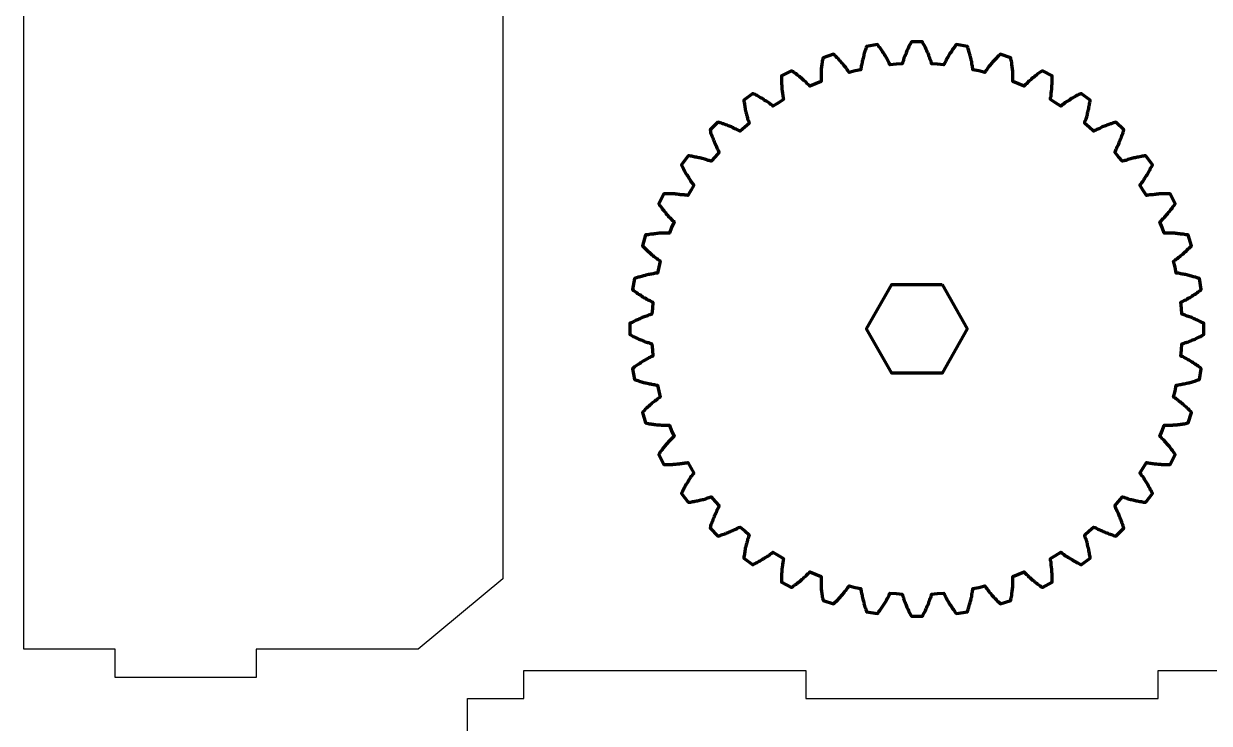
# Model space of a CAD drawing. Header units: millimetres. Extents: x -1288 to -435, y 250 to 901.
# Drawn here: x -951 to -782.7, y 519.5 to 618.8 of the extents above; entities that cross this region are included whole.
import ezdxf

# ---------------------------------------------------------------- set-up
doc = ezdxf.new("R2010")
doc.units = ezdxf.units.MM
doc.header["$MEASUREMENT"] = 0
for name, color, linetype, true_color in [('2D', 1, 'Continuous', 0xff0000), ('Layer 4', 18, 'Continuous', 0x000000), ('Predefinito', 18, 'Continuous', 0x000000)]:
    doc.layers.add(name, color=color, linetype=linetype, true_color=true_color)

msp = doc.modelspace()

# ---------------------------------------------------------------- linework, layer by layer
at = {"layer": '2D', "lineweight": 70}
msp.add_lwpolyline([(-820.65, 581.75), (-817.07, 575.45), (-820.65, 569.15), (-827.8, 569.15), (-831.37, 575.45), (-827.8, 581.75), (-820.65, 581.75)], dxfattribs=at)
at = {"layer": 'Layer 4', "color": 18, "lineweight": 70, "true_color": 0x010101}
for points in [[(-821.28, 612.99), (-822.13, 613.04), (-822.17, 613.21), (-822.21, 613.38), (-822.26, 613.5), (-822.34, 613.67), (-822.38, 613.84), (-822.42, 613.97), (-822.51, 614.14), (-822.55, 614.31), (-822.59, 614.43), (-822.68, 614.6), (-822.76, 614.77), (-822.8, 614.9), (-822.89, 615.07), (-822.97, 615.24), (-823.02, 615.36), (-823.1, 615.53), (-823.19, 615.7), (-823.27, 615.83), (-823.36, 616), (-823.44, 616.17), (-825.01, 616.17), (-825.09, 616), (-825.18, 615.83), (-825.26, 615.7), (-825.35, 615.53), (-825.43, 615.36), (-825.47, 615.24), (-825.56, 615.07), (-825.64, 614.9), (-825.68, 614.77), (-825.77, 614.6), (-825.81, 614.43), (-825.9, 614.31), (-825.94, 614.14), (-826.02, 613.97), (-826.06, 613.84), (-826.11, 613.67), (-826.15, 613.5), (-826.23, 613.38), (-826.28, 613.21), (-826.32, 613.04), (-827.17, 612.99)], [(-833.01, 612.06), (-833.85, 611.85), (-833.94, 611.98), (-834.02, 612.1), (-834.11, 612.23), (-834.24, 612.4), (-834.32, 612.53), (-834.45, 612.66), (-834.53, 612.78), (-834.66, 612.91), (-834.74, 613.04), (-834.87, 613.16), (-834.96, 613.29), (-835.08, 613.42), (-835.21, 613.54), (-835.29, 613.67), (-835.42, 613.8), (-835.55, 613.93), (-835.67, 614.05), (-835.8, 614.18), (-835.93, 614.31), (-836.06, 614.43), (-837.54, 613.93), (-837.58, 613.76), (-837.62, 613.59), (-837.66, 613.42), (-837.66, 613.25), (-837.71, 613.08), (-837.71, 612.87), (-837.75, 612.74), (-837.75, 612.53), (-837.79, 612.4), (-837.79, 611.85), (-837.83, 611.68), (-837.83, 610.54), (-838.64, 610.24)], [(-827.17, 612.99), (-828.05, 612.91), (-828.1, 613.04), (-828.18, 613.21), (-828.27, 613.33), (-828.31, 613.46), (-828.39, 613.63), (-828.48, 613.8), (-828.56, 613.93), (-828.65, 614.05), (-828.73, 614.22), (-828.82, 614.35), (-828.9, 614.52), (-829.03, 614.65), (-829.11, 614.77), (-829.2, 614.94), (-829.28, 615.07), (-829.41, 615.24), (-829.49, 615.36), (-829.62, 615.49), (-829.71, 615.66), (-829.83, 615.79), (-831.4, 615.53), (-831.44, 615.36), (-831.48, 615.2), (-831.53, 615.03), (-831.61, 614.9), (-831.65, 614.69), (-831.7, 614.56), (-831.74, 614.39), (-831.78, 614.22), (-831.82, 614.05), (-831.86, 613.88), (-831.91, 613.71), (-831.95, 613.54), (-831.99, 613.38), (-831.99, 613.25), (-832.03, 613.08), (-832.08, 612.87), (-832.12, 612.74), (-832.12, 612.57), (-832.16, 612.4), (-832.16, 612.23), (-833.01, 612.06)], [(-815.44, 612.06), (-816.29, 612.23), (-816.29, 612.4), (-816.33, 612.57), (-816.33, 612.74), (-816.37, 612.87), (-816.41, 613.08), (-816.45, 613.25), (-816.45, 613.38), (-816.5, 613.54), (-816.54, 613.71), (-816.58, 613.88), (-816.62, 614.05), (-816.67, 614.22), (-816.71, 614.39), (-816.75, 614.56), (-816.79, 614.69), (-816.84, 614.9), (-816.92, 615.03), (-816.96, 615.2), (-817.01, 615.36), (-817.05, 615.53), (-818.61, 615.79), (-818.74, 615.66), (-818.83, 615.49), (-818.95, 615.36), (-819.04, 615.24), (-819.16, 615.07), (-819.25, 614.94), (-819.33, 614.77), (-819.42, 614.65), (-819.55, 614.52), (-819.63, 614.35), (-819.71, 614.22), (-819.8, 614.05), (-819.88, 613.93), (-819.97, 613.8), (-820.05, 613.63), (-820.14, 613.46), (-820.18, 613.33), (-820.27, 613.21), (-820.35, 613.04), (-820.39, 612.91), (-821.28, 612.99)], [(-809.81, 610.24), (-810.61, 610.54), (-810.61, 612.06), (-810.66, 612.19), (-810.66, 612.4), (-810.7, 612.53), (-810.7, 612.74), (-810.74, 612.87), (-810.74, 613.25), (-810.78, 613.42), (-810.83, 613.59), (-810.87, 613.76), (-810.87, 613.93), (-812.39, 614.43), (-812.52, 614.31), (-812.65, 614.18), (-812.77, 614.05), (-812.9, 613.93), (-812.98, 613.8), (-813.11, 613.67), (-813.24, 613.54), (-813.36, 613.42), (-813.49, 613.29), (-813.58, 613.16), (-813.7, 613.04), (-813.79, 612.91), (-813.92, 612.78), (-814, 612.66), (-814.13, 612.53), (-814.21, 612.4), (-814.3, 612.23), (-814.42, 612.1), (-814.51, 611.98), (-814.59, 611.85), (-815.44, 612.06)], [(-838.64, 610.24), (-839.44, 609.9), (-839.53, 610.03), (-839.65, 610.12), (-839.78, 610.24), (-839.91, 610.37), (-839.99, 610.5), (-840.12, 610.58), (-840.25, 610.71), (-840.37, 610.79), (-840.5, 610.92), (-840.63, 611.05), (-840.75, 611.13), (-840.88, 611.26), (-841.01, 611.34), (-841.18, 611.47), (-841.31, 611.6), (-841.43, 611.68), (-841.6, 611.77), (-841.73, 611.89), (-841.85, 611.98), (-842.02, 612.06), (-843.42, 611.34), (-843.42, 610.16), (-843.38, 609.99), (-843.38, 609.44), (-843.34, 609.31), (-843.34, 609.14), (-843.29, 608.97), (-843.29, 608.8), (-843.25, 608.63), (-843.25, 608.46), (-843.21, 608.3), (-843.21, 608.13), (-843.17, 608), (-843.89, 607.53)], [(-804.56, 607.53), (-805.28, 608), (-805.24, 608.13), (-805.24, 608.3), (-805.19, 608.46), (-805.15, 608.63), (-805.15, 608.97), (-805.11, 609.14), (-805.11, 609.31), (-805.07, 609.44), (-805.07, 609.99), (-805.03, 610.16), (-805.03, 611.34), (-806.42, 612.06), (-806.59, 611.98), (-806.72, 611.89), (-806.85, 611.77), (-807.01, 611.68), (-807.14, 611.6), (-807.27, 611.47), (-807.44, 611.34), (-807.52, 611.26), (-807.65, 611.13), (-807.82, 611.05), (-807.95, 610.92), (-808.07, 610.79), (-808.2, 610.71), (-808.33, 610.58), (-808.45, 610.5), (-808.54, 610.37), (-808.67, 610.24), (-808.79, 610.12), (-808.92, 610.03), (-809, 609.9), (-809.81, 610.24)], [(-843.89, 607.53), (-844.65, 607.07), (-844.78, 607.19), (-844.9, 607.28), (-845.03, 607.36), (-845.16, 607.49), (-845.28, 607.58), (-845.41, 607.66), (-845.58, 607.74), (-845.71, 607.83), (-845.88, 607.91), (-846, 608.04), (-846.13, 608.13), (-846.3, 608.21), (-846.47, 608.3), (-846.6, 608.38), (-846.77, 608.46), (-846.89, 608.55), (-847.06, 608.63), (-847.19, 608.72), (-847.36, 608.76), (-847.53, 608.85), (-848.8, 607.91), (-848.8, 607.74), (-848.76, 607.58), (-848.71, 607.41), (-848.71, 607.24), (-848.67, 607.07), (-848.63, 606.9), (-848.59, 606.73), (-848.59, 606.56), (-848.54, 606.39), (-848.5, 606.22), (-848.46, 606.05), (-848.42, 605.88), (-848.37, 605.71), (-848.33, 605.54), (-848.29, 605.42), (-848.25, 605.25), (-848.16, 605.08), (-848.12, 604.95), (-848.08, 604.78), (-848.04, 604.61), (-848.67, 604.06)], [(-799.78, 604.06), (-800.41, 604.61), (-800.37, 604.78), (-800.33, 604.95), (-800.28, 605.08), (-800.2, 605.25), (-800.16, 605.42), (-800.11, 605.54), (-800.07, 605.71), (-800.03, 605.88), (-799.99, 606.05), (-799.95, 606.22), (-799.9, 606.39), (-799.86, 606.56), (-799.82, 606.73), (-799.82, 606.9), (-799.78, 607.07), (-799.73, 607.24), (-799.73, 607.41), (-799.69, 607.58), (-799.65, 607.74), (-799.65, 607.91), (-800.92, 608.85), (-801.09, 608.76), (-801.26, 608.72), (-801.38, 608.63), (-801.55, 608.55), (-801.68, 608.46), (-801.85, 608.38), (-801.98, 608.3), (-802.15, 608.21), (-802.32, 608.13), (-802.44, 608.04), (-802.57, 607.91), (-802.74, 607.83), (-802.87, 607.74), (-803.04, 607.66), (-803.16, 607.58), (-803.29, 607.49), (-803.42, 607.36), (-803.54, 607.28), (-803.67, 607.19), (-803.8, 607.07), (-804.56, 607.53)], [(-848.67, 604.06), (-849.31, 603.51), (-849.48, 603.6), (-849.6, 603.64), (-849.77, 603.72), (-849.9, 603.81), (-850.07, 603.85), (-850.24, 603.93), (-850.36, 604.02), (-850.53, 604.1), (-850.66, 604.15), (-850.83, 604.23), (-851, 604.27), (-851.17, 604.36), (-851.34, 604.4), (-851.46, 604.44), (-851.63, 604.53), (-851.8, 604.57), (-851.97, 604.65), (-852.14, 604.7), (-852.31, 604.74), (-852.48, 604.78), (-853.58, 603.68), (-853.54, 603.51), (-853.5, 603.34), (-853.45, 603.17), (-853.37, 603), (-853.33, 602.83), (-853.24, 602.66), (-853.2, 602.54), (-853.12, 602.37), (-853.07, 602.2), (-852.99, 602.03), (-852.95, 601.86), (-852.86, 601.73), (-852.82, 601.56), (-852.73, 601.44), (-852.65, 601.27), (-852.61, 601.14), (-852.52, 600.97), (-852.44, 600.8), (-852.4, 600.68), (-852.31, 600.55), (-852.86, 599.87)], [(-795.59, 599.87), (-796.14, 600.55), (-796.05, 600.68), (-796.01, 600.8), (-795.92, 600.97), (-795.84, 601.14), (-795.8, 601.27), (-795.71, 601.44), (-795.63, 601.56), (-795.54, 601.73), (-795.5, 601.86), (-795.46, 602.03), (-795.37, 602.2), (-795.33, 602.37), (-795.25, 602.54), (-795.2, 602.66), (-795.12, 602.83), (-795.08, 603), (-794.99, 603.17), (-794.95, 603.34), (-794.91, 603.51), (-794.87, 603.68), (-795.97, 604.78), (-796.14, 604.74), (-796.3, 604.7), (-796.47, 604.65), (-796.64, 604.57), (-796.81, 604.53), (-796.98, 604.44), (-797.11, 604.4), (-797.28, 604.36), (-797.45, 604.27), (-797.62, 604.23), (-797.79, 604.15), (-797.91, 604.1), (-798.08, 604.02), (-798.21, 603.93), (-798.38, 603.85), (-798.55, 603.81), (-798.68, 603.72), (-798.84, 603.64), (-798.97, 603.6), (-799.14, 603.51), (-799.78, 604.06)], [(-852.86, 599.87), (-853.41, 599.24), (-853.58, 599.28), (-853.71, 599.36), (-853.88, 599.36), (-854.05, 599.45), (-854.17, 599.49), (-854.34, 599.53), (-854.51, 599.57), (-854.68, 599.62), (-854.85, 599.66), (-855.02, 599.7), (-855.19, 599.74), (-855.36, 599.79), (-855.49, 599.83), (-855.7, 599.83), (-855.83, 599.87), (-856.04, 599.91), (-856.16, 599.96), (-856.38, 599.96), (-856.54, 600), (-856.71, 600), (-857.65, 598.73), (-857.56, 598.56), (-857.48, 598.43), (-857.39, 598.26), (-857.35, 598.09), (-857.26, 597.97), (-857.14, 597.8), (-857.1, 597.67), (-857.01, 597.5), (-856.88, 597.33), (-856.8, 597.2), (-856.71, 597.08), (-856.63, 596.91), (-856.54, 596.78), (-856.46, 596.65), (-856.38, 596.53), (-856.29, 596.36), (-856.16, 596.23), (-856.08, 596.1), (-855.99, 595.98), (-855.87, 595.85), (-856.33, 595.09)], [(-792.11, 595.09), (-792.58, 595.85), (-792.45, 595.98), (-792.37, 596.1), (-792.28, 596.23), (-792.16, 596.36), (-792.07, 596.53), (-791.99, 596.65), (-791.9, 596.78), (-791.82, 596.91), (-791.73, 597.08), (-791.65, 597.2), (-791.52, 597.33), (-791.44, 597.5), (-791.35, 597.67), (-791.31, 597.8), (-791.18, 597.97), (-791.1, 598.09), (-791.05, 598.26), (-790.93, 598.43), (-790.89, 598.56), (-790.8, 598.73), (-791.73, 600), (-791.9, 600), (-792.07, 599.96), (-792.24, 599.96), (-792.41, 599.91), (-792.58, 599.87), (-792.75, 599.83), (-792.96, 599.83), (-793.09, 599.79), (-793.26, 599.74), (-793.43, 599.7), (-793.6, 599.66), (-793.76, 599.62), (-793.93, 599.57), (-794.1, 599.53), (-794.27, 599.49), (-794.4, 599.45), (-794.57, 599.36), (-794.74, 599.36), (-794.87, 599.28), (-795.03, 599.24), (-795.59, 599.87)], [(-856.33, 595.09), (-856.76, 594.37), (-856.93, 594.41), (-857.1, 594.41), (-857.26, 594.45), (-857.43, 594.49), (-857.77, 594.49), (-857.94, 594.54), (-858.07, 594.54), (-858.24, 594.58), (-858.45, 594.58), (-858.58, 594.62), (-860.14, 594.62), (-860.86, 593.22), (-860.78, 593.05), (-860.69, 592.93), (-860.57, 592.8), (-860.44, 592.63), (-860.36, 592.5), (-860.27, 592.38), (-860.14, 592.25), (-860.06, 592.12), (-859.93, 592), (-859.85, 591.83), (-859.72, 591.7), (-859.59, 591.57), (-859.51, 591.45), (-859.38, 591.32), (-859.25, 591.19), (-859.13, 591.11), (-859.04, 590.98), (-858.92, 590.85), (-858.79, 590.73), (-858.66, 590.64), (-859.04, 589.84)], [(-789.4, 589.84), (-789.74, 590.64), (-789.62, 590.73), (-789.53, 590.85), (-789.4, 590.98), (-789.28, 591.11), (-789.15, 591.19), (-789.07, 591.32), (-788.94, 591.45), (-788.85, 591.57), (-788.73, 591.7), (-788.6, 591.83), (-788.52, 592), (-788.39, 592.12), (-788.3, 592.25), (-788.18, 592.38), (-788.09, 592.5), (-787.96, 592.63), (-787.88, 592.8), (-787.75, 592.93), (-787.67, 593.05), (-787.58, 593.22), (-788.3, 594.62), (-789.87, 594.62), (-790, 594.58), (-790.21, 594.58), (-790.34, 594.54), (-790.51, 594.54), (-790.67, 594.49), (-791.01, 594.49), (-791.18, 594.45), (-791.35, 594.41), (-791.52, 594.41), (-791.65, 594.37), (-792.11, 595.09)], [(-859.04, 589.84), (-859.34, 589.03), (-860.82, 589.03), (-860.99, 588.99), (-861.16, 588.99), (-861.33, 588.95), (-861.5, 588.95), (-861.67, 588.91), (-862.01, 588.91), (-862.22, 588.86), (-862.39, 588.82), (-862.56, 588.82), (-862.73, 588.78), (-863.19, 587.26), (-863.06, 587.13), (-862.94, 587), (-862.85, 586.92), (-862.73, 586.79), (-862.6, 586.66), (-862.47, 586.54), (-862.34, 586.41), (-862.22, 586.32), (-862.09, 586.2), (-861.96, 586.07), (-861.84, 585.94), (-861.71, 585.86), (-861.58, 585.73), (-861.41, 585.65), (-861.29, 585.52), (-861.16, 585.44), (-861.03, 585.35), (-860.9, 585.27), (-860.78, 585.14), (-860.65, 585.05), (-860.86, 584.21)], [(-787.58, 584.21), (-787.8, 585.05), (-787.67, 585.14), (-787.54, 585.27), (-787.41, 585.35), (-787.25, 585.44), (-787.16, 585.52), (-787.03, 585.65), (-786.86, 585.73), (-786.74, 585.86), (-786.61, 585.94), (-786.48, 586.07), (-786.36, 586.2), (-786.23, 586.32), (-786.1, 586.41), (-785.98, 586.54), (-785.85, 586.66), (-785.72, 586.79), (-785.59, 586.92), (-785.47, 587), (-785.34, 587.13), (-785.26, 587.26), (-785.72, 588.78), (-785.89, 588.82), (-786.06, 588.82), (-786.23, 588.86), (-786.44, 588.91), (-786.78, 588.91), (-786.91, 588.95), (-787.12, 588.95), (-787.25, 588.99), (-787.46, 588.99), (-787.63, 589.03), (-789.11, 589.03), (-789.4, 589.84)], [(-860.86, 584.21), (-861.03, 583.36), (-861.37, 583.36), (-861.5, 583.32), (-861.67, 583.28), (-861.88, 583.23), (-862.01, 583.23), (-862.18, 583.19), (-862.34, 583.15), (-862.51, 583.11), (-862.68, 583.06), (-862.81, 583.02), (-863.02, 582.98), (-863.19, 582.94), (-863.32, 582.9), (-863.49, 582.85), (-863.66, 582.81), (-863.83, 582.77), (-864, 582.68), (-864.16, 582.64), (-864.33, 582.6), (-864.59, 581.03), (-864.46, 580.91), (-864.29, 580.82), (-864.16, 580.69), (-864, 580.61), (-863.87, 580.48), (-863.74, 580.4), (-863.57, 580.31), (-863.45, 580.23), (-863.32, 580.14), (-863.15, 580.02), (-863.02, 579.93), (-862.85, 579.85), (-862.73, 579.81), (-862.6, 579.68), (-862.43, 579.59), (-862.26, 579.55), (-862.13, 579.47), (-862.01, 579.38), (-861.84, 579.3), (-861.71, 579.25), (-861.75, 578.37)], [(-786.65, 578.37), (-786.74, 579.25), (-786.61, 579.3), (-786.44, 579.38), (-786.31, 579.47), (-786.19, 579.55), (-786.02, 579.59), (-785.85, 579.68), (-785.72, 579.81), (-785.59, 579.85), (-785.43, 579.93), (-785.3, 580.02), (-785.13, 580.14), (-785, 580.23), (-784.87, 580.31), (-784.7, 580.4), (-784.58, 580.48), (-784.41, 580.61), (-784.28, 580.69), (-784.16, 580.82), (-783.99, 580.91), (-783.86, 581.03), (-784.11, 582.6), (-784.28, 582.64), (-784.45, 582.68), (-784.62, 582.77), (-784.75, 582.81), (-784.96, 582.85), (-785.13, 582.9), (-785.26, 582.94), (-785.43, 582.98), (-785.59, 583.02), (-785.76, 583.06), (-785.93, 583.11), (-786.1, 583.15), (-786.27, 583.19), (-786.44, 583.23), (-786.57, 583.23), (-786.78, 583.28), (-786.91, 583.32), (-787.08, 583.36), (-787.41, 583.36), (-787.58, 584.21)], [(-861.75, 578.37), (-861.84, 577.52), (-862.01, 577.48), (-862.13, 577.43), (-862.3, 577.39), (-862.47, 577.31), (-862.6, 577.26), (-862.77, 577.22), (-862.94, 577.18), (-863.06, 577.1), (-863.23, 577.05), (-863.4, 576.97), (-863.53, 576.88), (-863.7, 576.84), (-863.87, 576.76), (-864, 576.71), (-864.16, 576.63), (-864.33, 576.55), (-864.5, 576.46), (-864.63, 576.38), (-864.8, 576.29), (-864.97, 576.25), (-864.97, 574.64), (-864.8, 574.56), (-864.63, 574.47), (-864.5, 574.39), (-864.33, 574.34), (-864.16, 574.22), (-864, 574.17), (-863.87, 574.09), (-863.7, 574), (-863.53, 573.96), (-863.4, 573.88), (-863.23, 573.84), (-863.06, 573.75), (-862.94, 573.71), (-862.77, 573.62), (-862.6, 573.58), (-862.47, 573.54), (-862.3, 573.5), (-862.13, 573.41), (-862.01, 573.37), (-861.84, 573.33), (-861.75, 572.48)], [(-786.65, 572.48), (-786.61, 573.33), (-786.44, 573.37), (-786.31, 573.41), (-786.14, 573.5), (-785.98, 573.54), (-785.85, 573.58), (-785.68, 573.62), (-785.51, 573.71), (-785.34, 573.75), (-785.21, 573.84), (-785.04, 573.88), (-784.87, 573.96), (-784.75, 574), (-784.58, 574.09), (-784.41, 574.17), (-784.28, 574.22), (-784.11, 574.34), (-783.94, 574.39), (-783.82, 574.47), (-783.65, 574.56), (-783.48, 574.64), (-783.48, 576.25), (-783.65, 576.29), (-783.82, 576.38), (-783.94, 576.46), (-784.11, 576.55), (-784.28, 576.63), (-784.41, 576.71), (-784.58, 576.76), (-784.75, 576.84), (-784.87, 576.88), (-785.04, 576.97), (-785.21, 577.05), (-785.34, 577.1), (-785.51, 577.18), (-785.68, 577.22), (-785.85, 577.26), (-785.98, 577.31), (-786.14, 577.39), (-786.31, 577.43), (-786.44, 577.48), (-786.61, 577.52), (-786.65, 578.37)], [(-861.75, 572.48), (-861.71, 571.59), (-861.84, 571.55), (-862.01, 571.47), (-862.13, 571.38), (-862.26, 571.34), (-862.43, 571.25), (-862.6, 571.17), (-862.73, 571.08), (-862.85, 571), (-863.02, 570.91), (-863.15, 570.83), (-863.32, 570.75), (-863.45, 570.66), (-863.57, 570.53), (-863.74, 570.45), (-863.87, 570.36), (-864, 570.24), (-864.16, 570.15), (-864.29, 570.07), (-864.46, 569.94), (-864.59, 569.81), (-864.33, 568.29), (-864.16, 568.21), (-864, 568.16), (-863.83, 568.12), (-863.66, 568.04), (-863.49, 567.99), (-863.32, 567.95), (-863.19, 567.91), (-863.02, 567.87), (-862.81, 567.82), (-862.68, 567.78), (-862.51, 567.74), (-862.34, 567.7), (-862.18, 567.65), (-862.01, 567.65), (-861.88, 567.61), (-861.67, 567.57), (-861.5, 567.57), (-861.37, 567.53), (-861.2, 567.49), (-861.03, 567.49), (-860.86, 566.64)], [(-787.58, 566.64), (-787.41, 567.49), (-787.25, 567.49), (-787.08, 567.53), (-786.91, 567.57), (-786.78, 567.57), (-786.57, 567.61), (-786.44, 567.65), (-786.27, 567.65), (-786.1, 567.7), (-785.93, 567.74), (-785.76, 567.78), (-785.59, 567.82), (-785.43, 567.87), (-785.26, 567.91), (-785.13, 567.95), (-784.96, 567.99), (-784.75, 568.04), (-784.62, 568.12), (-784.45, 568.16), (-784.28, 568.21), (-784.11, 568.29), (-783.86, 569.81), (-783.99, 569.94), (-784.16, 570.07), (-784.28, 570.15), (-784.41, 570.24), (-784.58, 570.36), (-784.7, 570.45), (-784.87, 570.53), (-785, 570.66), (-785.13, 570.75), (-785.3, 570.83), (-785.43, 570.91), (-785.59, 571), (-785.72, 571.08), (-785.85, 571.17), (-786.02, 571.25), (-786.19, 571.34), (-786.31, 571.38), (-786.44, 571.47), (-786.61, 571.55), (-786.74, 571.59), (-786.65, 572.48)], [(-860.86, 566.64), (-860.65, 565.79), (-860.78, 565.71), (-860.9, 565.62), (-861.03, 565.54), (-861.16, 565.41), (-861.29, 565.33), (-861.41, 565.2), (-861.58, 565.12), (-861.71, 564.99), (-861.84, 564.9), (-861.96, 564.78), (-862.09, 564.69), (-862.22, 564.56), (-862.34, 564.44), (-862.47, 564.35), (-862.6, 564.23), (-862.73, 564.1), (-862.85, 563.97), (-862.94, 563.85), (-863.06, 563.72), (-863.19, 563.59), (-862.73, 562.11), (-862.56, 562.07), (-862.39, 562.03), (-862.22, 561.98), (-862.01, 561.98), (-861.88, 561.94), (-861.67, 561.94), (-861.5, 561.9), (-861.33, 561.9), (-861.16, 561.86), (-860.65, 561.86), (-860.48, 561.81), (-859.34, 561.81), (-859.04, 561.01)], [(-789.4, 561.01), (-789.11, 561.81), (-787.96, 561.81), (-787.8, 561.86), (-787.25, 561.86), (-787.12, 561.9), (-786.91, 561.9), (-786.78, 561.94), (-786.57, 561.94), (-786.44, 561.98), (-786.23, 561.98), (-786.06, 562.03), (-785.89, 562.07), (-785.72, 562.11), (-785.26, 563.59), (-785.34, 563.72), (-785.47, 563.85), (-785.59, 563.97), (-785.72, 564.1), (-785.85, 564.23), (-785.98, 564.35), (-786.1, 564.44), (-786.23, 564.56), (-786.36, 564.69), (-786.48, 564.78), (-786.61, 564.9), (-786.74, 564.99), (-786.86, 565.12), (-787.03, 565.2), (-787.16, 565.33), (-787.25, 565.41), (-787.41, 565.54), (-787.54, 565.62), (-787.67, 565.71), (-787.8, 565.79), (-787.58, 566.64)], [(-859.04, 561.01), (-858.66, 560.2), (-858.79, 560.12), (-858.92, 559.99), (-859.04, 559.87), (-859.13, 559.74), (-859.25, 559.65), (-859.38, 559.53), (-859.51, 559.4), (-859.59, 559.27), (-859.72, 559.15), (-859.85, 559.02), (-859.93, 558.89), (-860.06, 558.77), (-860.14, 558.64), (-860.27, 558.47), (-860.36, 558.34), (-860.44, 558.21), (-860.57, 558.09), (-860.69, 557.92), (-860.78, 557.79), (-860.86, 557.62), (-860.14, 556.23), (-858.92, 556.23), (-858.79, 556.27), (-858.45, 556.27), (-858.24, 556.31), (-857.94, 556.31), (-857.77, 556.35), (-857.6, 556.35), (-857.43, 556.39), (-857.26, 556.39), (-857.1, 556.44), (-856.93, 556.44), (-856.76, 556.48), (-856.33, 555.76)], [(-792.11, 555.76), (-791.65, 556.48), (-791.52, 556.44), (-791.35, 556.44), (-791.18, 556.39), (-791.01, 556.39), (-790.84, 556.35), (-790.67, 556.35), (-790.51, 556.31), (-790.21, 556.31), (-790, 556.27), (-789.66, 556.27), (-789.53, 556.23), (-788.3, 556.23), (-787.58, 557.62), (-787.67, 557.79), (-787.75, 557.92), (-787.88, 558.09), (-787.96, 558.21), (-788.09, 558.34), (-788.18, 558.47), (-788.3, 558.64), (-788.39, 558.77), (-788.52, 558.89), (-788.6, 559.02), (-788.73, 559.15), (-788.85, 559.27), (-788.94, 559.4), (-789.07, 559.53), (-789.15, 559.65), (-789.28, 559.74), (-789.4, 559.87), (-789.53, 559.99), (-789.62, 560.12), (-789.74, 560.2), (-789.4, 561.01)], [(-856.33, 555.76), (-855.87, 555), (-855.99, 554.87), (-856.08, 554.74), (-856.16, 554.62), (-856.29, 554.49), (-856.38, 554.36), (-856.46, 554.24), (-856.54, 554.07), (-856.63, 553.94), (-856.71, 553.81), (-856.8, 553.64), (-856.88, 553.52), (-857.01, 553.35), (-857.1, 553.22), (-857.14, 553.05), (-857.26, 552.88), (-857.35, 552.75), (-857.39, 552.58), (-857.48, 552.46), (-857.56, 552.29), (-857.65, 552.12), (-856.71, 550.85), (-856.54, 550.85), (-856.38, 550.89), (-856.16, 550.93), (-856.04, 550.98), (-855.83, 550.98), (-855.7, 551.02), (-855.49, 551.06), (-855.36, 551.06), (-855.19, 551.1), (-855.02, 551.15), (-854.85, 551.19), (-854.68, 551.23), (-854.51, 551.27), (-854.34, 551.31), (-854.17, 551.36), (-854.05, 551.44), (-853.88, 551.48), (-853.71, 551.53), (-853.58, 551.57), (-853.41, 551.61), (-852.86, 550.98)], [(-795.59, 550.98), (-795.03, 551.61), (-794.87, 551.57), (-794.74, 551.53), (-794.57, 551.48), (-794.4, 551.44), (-794.27, 551.36), (-794.1, 551.31), (-793.93, 551.27), (-793.76, 551.23), (-793.6, 551.19), (-793.43, 551.15), (-793.26, 551.1), (-793.09, 551.06), (-792.96, 551.06), (-792.75, 551.02), (-792.58, 550.98), (-792.41, 550.98), (-792.24, 550.93), (-792.07, 550.89), (-791.9, 550.85), (-791.73, 550.85), (-790.8, 552.12), (-790.89, 552.29), (-790.93, 552.46), (-791.05, 552.58), (-791.1, 552.75), (-791.18, 552.88), (-791.31, 553.05), (-791.35, 553.22), (-791.44, 553.35), (-791.52, 553.52), (-791.65, 553.64), (-791.73, 553.81), (-791.82, 553.94), (-791.9, 554.07), (-791.99, 554.24), (-792.07, 554.36), (-792.16, 554.49), (-792.28, 554.62), (-792.37, 554.74), (-792.45, 554.87), (-792.58, 555), (-792.11, 555.76)], [(-852.86, 550.98), (-852.31, 550.34), (-852.4, 550.17), (-852.44, 550.04), (-852.52, 549.88), (-852.61, 549.75), (-852.65, 549.58), (-852.73, 549.41), (-852.82, 549.28), (-852.86, 549.11), (-852.95, 548.99), (-852.99, 548.82), (-853.07, 548.65), (-853.12, 548.48), (-853.2, 548.35), (-853.24, 548.18), (-853.33, 548.01), (-853.37, 547.84), (-853.45, 547.67), (-853.5, 547.5), (-853.54, 547.34), (-853.58, 547.17), (-852.48, 546.07), (-852.31, 546.11), (-852.14, 546.15), (-851.97, 546.23), (-851.8, 546.28), (-851.63, 546.32), (-851.46, 546.4), (-851.34, 546.45), (-851.17, 546.53), (-851, 546.57), (-850.83, 546.66), (-850.66, 546.7), (-850.53, 546.78), (-850.36, 546.83), (-850.24, 546.91), (-850.07, 547), (-849.9, 547.04), (-849.77, 547.12), (-849.6, 547.21), (-849.48, 547.29), (-849.31, 547.34), (-848.67, 546.78)], [(-799.78, 546.78), (-799.14, 547.34), (-798.97, 547.29), (-798.84, 547.21), (-798.68, 547.12), (-798.55, 547.04), (-798.38, 547), (-798.21, 546.91), (-798.08, 546.83), (-797.91, 546.78), (-797.79, 546.7), (-797.62, 546.66), (-797.45, 546.57), (-797.28, 546.53), (-797.11, 546.45), (-796.98, 546.4), (-796.81, 546.32), (-796.64, 546.28), (-796.47, 546.23), (-796.3, 546.15), (-796.14, 546.11), (-795.97, 546.07), (-794.87, 547.17), (-794.91, 547.34), (-794.95, 547.5), (-794.99, 547.67), (-795.08, 547.84), (-795.12, 548.01), (-795.2, 548.18), (-795.25, 548.35), (-795.33, 548.48), (-795.37, 548.65), (-795.46, 548.82), (-795.5, 548.99), (-795.54, 549.11), (-795.63, 549.28), (-795.71, 549.41), (-795.8, 549.58), (-795.84, 549.75), (-795.92, 549.88), (-796.01, 550.04), (-796.05, 550.17), (-796.14, 550.34), (-795.59, 550.98)], [(-848.67, 546.78), (-848.04, 546.23), (-848.08, 546.11), (-848.12, 545.94), (-848.16, 545.77), (-848.25, 545.64), (-848.29, 545.47), (-848.33, 545.3), (-848.37, 545.13), (-848.42, 544.96), (-848.46, 544.8), (-848.5, 544.63), (-848.54, 544.46), (-848.59, 544.33), (-848.59, 544.16), (-848.63, 543.95), (-848.67, 543.82), (-848.71, 543.61), (-848.71, 543.48), (-848.76, 543.27), (-848.8, 543.1), (-848.8, 542.93), (-847.53, 542), (-847.36, 542.09), (-847.19, 542.17), (-847.06, 542.26), (-846.89, 542.3), (-846.77, 542.42), (-846.6, 542.51), (-846.47, 542.55), (-846.3, 542.68), (-846.13, 542.76), (-846, 542.85), (-845.88, 542.93), (-845.71, 543.02), (-845.58, 543.1), (-845.41, 543.19), (-845.28, 543.27), (-845.16, 543.36), (-845.03, 543.48), (-844.9, 543.57), (-844.78, 543.65), (-844.65, 543.78), (-843.89, 543.31)], [(-804.56, 543.31), (-803.8, 543.78), (-803.67, 543.65), (-803.54, 543.57), (-803.42, 543.48), (-803.29, 543.36), (-803.16, 543.27), (-803.04, 543.19), (-802.87, 543.1), (-802.74, 543.02), (-802.57, 542.93), (-802.44, 542.85), (-802.32, 542.76), (-802.15, 542.68), (-801.98, 542.55), (-801.85, 542.51), (-801.68, 542.42), (-801.55, 542.3), (-801.38, 542.26), (-801.26, 542.17), (-801.09, 542.09), (-800.92, 542), (-799.65, 542.93), (-799.65, 543.1), (-799.69, 543.27), (-799.73, 543.48), (-799.73, 543.61), (-799.78, 543.82), (-799.82, 543.95), (-799.82, 544.16), (-799.86, 544.33), (-799.9, 544.46), (-799.95, 544.63), (-799.99, 544.8), (-800.03, 544.96), (-800.07, 545.13), (-800.11, 545.3), (-800.16, 545.47), (-800.2, 545.64), (-800.28, 545.77), (-800.33, 545.94), (-800.37, 546.11), (-800.41, 546.23), (-799.78, 546.78)], [(-843.89, 543.31), (-843.17, 542.89), (-843.21, 542.72), (-843.21, 542.55), (-843.25, 542.38), (-843.25, 542.21), (-843.29, 542.09), (-843.29, 541.87), (-843.34, 541.7), (-843.34, 541.58), (-843.38, 541.41), (-843.38, 540.86), (-843.42, 540.73), (-843.42, 539.5), (-842.02, 538.78), (-841.85, 538.87), (-841.73, 539), (-841.6, 539.08), (-841.43, 539.21), (-841.31, 539.29), (-841.18, 539.38), (-841.01, 539.5), (-840.88, 539.59), (-840.75, 539.72), (-840.63, 539.8), (-840.5, 539.93), (-840.37, 540.05), (-840.25, 540.18), (-840.12, 540.27), (-839.99, 540.39), (-839.91, 540.52), (-839.78, 540.6), (-839.65, 540.73), (-839.53, 540.86), (-839.44, 540.99), (-838.64, 540.65)], [(-809.81, 540.65), (-809, 540.99), (-808.92, 540.86), (-808.79, 540.73), (-808.67, 540.6), (-808.54, 540.52), (-808.45, 540.39), (-808.33, 540.27), (-808.2, 540.18), (-808.07, 540.05), (-807.95, 539.93), (-807.82, 539.8), (-807.65, 539.72), (-807.52, 539.59), (-807.44, 539.5), (-807.27, 539.38), (-807.14, 539.29), (-807.01, 539.21), (-806.85, 539.08), (-806.72, 539), (-806.59, 538.87), (-806.42, 538.78), (-805.03, 539.5), (-805.03, 540.73), (-805.07, 540.86), (-805.07, 541.41), (-805.11, 541.58), (-805.11, 541.7), (-805.15, 541.87), (-805.15, 542.21), (-805.19, 542.38), (-805.24, 542.55), (-805.24, 542.72), (-805.28, 542.89), (-804.56, 543.31)], [(-838.64, 540.65), (-837.83, 540.31), (-837.83, 539.16), (-837.79, 539), (-837.79, 538.49), (-837.75, 538.32), (-837.75, 538.15), (-837.71, 537.98), (-837.71, 537.81), (-837.66, 537.64), (-837.66, 537.43), (-837.62, 537.26), (-837.58, 537.09), (-837.54, 536.92), (-836.06, 536.46), (-835.93, 536.58), (-835.8, 536.71), (-835.67, 536.79), (-835.55, 536.92), (-835.42, 537.05), (-835.29, 537.18), (-835.21, 537.3), (-835.08, 537.43), (-834.96, 537.56), (-834.87, 537.68), (-834.74, 537.81), (-834.66, 537.94), (-834.53, 538.06), (-834.45, 538.23), (-834.32, 538.36), (-834.24, 538.49), (-834.11, 538.61), (-834.02, 538.74), (-833.94, 538.87), (-833.85, 539), (-833.01, 538.78)], [(-815.44, 538.78), (-814.59, 539), (-814.51, 538.87), (-814.42, 538.74), (-814.3, 538.61), (-814.21, 538.49), (-814.13, 538.36), (-814, 538.23), (-813.92, 538.06), (-813.79, 537.94), (-813.7, 537.81), (-813.58, 537.68), (-813.49, 537.56), (-813.36, 537.43), (-813.24, 537.3), (-813.11, 537.18), (-812.98, 537.05), (-812.9, 536.92), (-812.77, 536.79), (-812.65, 536.71), (-812.52, 536.58), (-812.39, 536.46), (-810.87, 536.92), (-810.87, 537.09), (-810.83, 537.26), (-810.78, 537.43), (-810.74, 537.64), (-810.74, 537.98), (-810.7, 538.15), (-810.7, 538.32), (-810.66, 538.49), (-810.66, 538.66), (-810.61, 538.83), (-810.61, 540.31), (-809.81, 540.65)], [(-833.01, 538.78), (-832.16, 538.61), (-832.16, 538.45), (-832.12, 538.28), (-832.12, 538.15), (-832.08, 537.98), (-832.03, 537.81), (-831.99, 537.64), (-831.99, 537.47), (-831.95, 537.3), (-831.91, 537.13), (-831.86, 536.96), (-831.82, 536.84), (-831.78, 536.63), (-831.74, 536.5), (-831.7, 536.33), (-831.65, 536.16), (-831.61, 535.99), (-831.53, 535.82), (-831.48, 535.65), (-831.44, 535.48), (-831.4, 535.31), (-829.83, 535.06), (-829.71, 535.19), (-829.62, 535.35), (-829.49, 535.48), (-829.41, 535.65), (-829.28, 535.78), (-829.2, 535.91), (-829.11, 536.07), (-829.03, 536.2), (-828.9, 536.37), (-828.82, 536.5), (-828.73, 536.63), (-828.65, 536.79), (-828.56, 536.92), (-828.48, 537.09), (-828.39, 537.22), (-828.31, 537.39), (-828.27, 537.51), (-828.18, 537.68), (-828.1, 537.81), (-828.05, 537.94), (-827.17, 537.89)], [(-821.28, 537.89), (-820.39, 537.94), (-820.35, 537.81), (-820.27, 537.68), (-820.18, 537.51), (-820.14, 537.39), (-820.05, 537.22), (-819.97, 537.09), (-819.88, 536.92), (-819.8, 536.79), (-819.71, 536.63), (-819.63, 536.5), (-819.55, 536.37), (-819.42, 536.2), (-819.33, 536.07), (-819.25, 535.91), (-819.16, 535.78), (-819.04, 535.65), (-818.95, 535.48), (-818.83, 535.35), (-818.74, 535.19), (-818.61, 535.06), (-817.05, 535.31), (-817.01, 535.48), (-816.96, 535.65), (-816.92, 535.82), (-816.84, 535.99), (-816.79, 536.16), (-816.75, 536.33), (-816.71, 536.5), (-816.67, 536.63), (-816.62, 536.84), (-816.58, 536.96), (-816.54, 537.13), (-816.5, 537.3), (-816.45, 537.47), (-816.45, 537.64), (-816.41, 537.81), (-816.37, 537.98), (-816.33, 538.15), (-816.33, 538.28), (-816.29, 538.45), (-816.29, 538.61), (-815.44, 538.78)], [(-827.17, 537.89), (-826.32, 537.81), (-826.28, 537.68), (-826.23, 537.51), (-826.15, 537.34), (-826.11, 537.22), (-826.06, 537.05), (-826.02, 536.88), (-825.94, 536.71), (-825.9, 536.58), (-825.81, 536.41), (-825.77, 536.24), (-825.68, 536.12), (-825.64, 535.95), (-825.56, 535.78), (-825.47, 535.65), (-825.43, 535.48), (-825.35, 535.31), (-825.26, 535.19), (-825.18, 535.02), (-825.09, 534.85), (-825.01, 534.72), (-823.44, 534.72), (-823.36, 534.85), (-823.27, 535.02), (-823.19, 535.19), (-823.1, 535.31), (-823.02, 535.48), (-822.97, 535.65), (-822.89, 535.78), (-822.8, 535.95), (-822.76, 536.12), (-822.68, 536.24), (-822.59, 536.41), (-822.55, 536.58), (-822.51, 536.71), (-822.42, 536.88), (-822.38, 537.05), (-822.34, 537.22), (-822.26, 537.34), (-822.21, 537.51), (-822.17, 537.68), (-822.13, 537.81), (-821.28, 537.89)]]:
    msp.add_lwpolyline(points, dxfattribs=at)
at = {"layer": 'Predefinito'}
for p, q in [((-888, 517), (-888, 523)), ((-888, 523), (-880, 523)), ((-840, 523), (-790, 523))]:
    msp.add_line(p, q, dxfattribs=at)
for points in [[(-951, 650), (-938, 650), (-938, 654), (-918, 654), (-918, 650), (-895, 650), (-883, 640), (-883, 540), (-895, 530), (-918, 530), (-918, 526), (-938, 526), (-938, 530), (-951, 530), (-951, 650)], [(-880, 523), (-880, 527), (-840, 527), (-840, 523)], [(-790, 523), (-790, 527), (-750, 527), (-750, 523)]]:
    msp.add_lwpolyline(points, dxfattribs=at)

doc.saveas('drawing.dxf')
